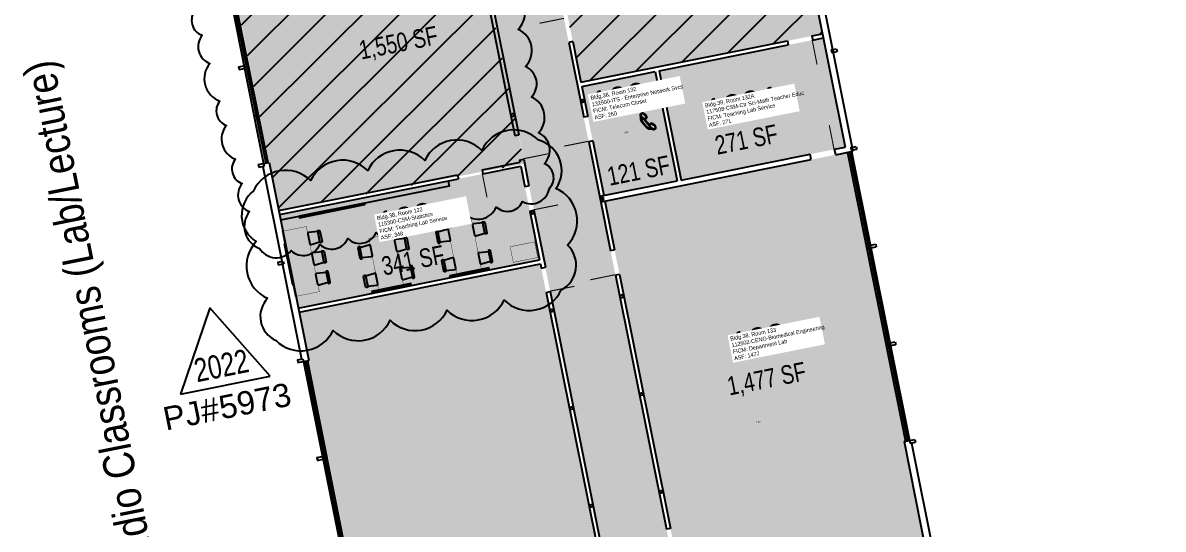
# Model space of a CAD drawing. Header units: inches. Extents: x 69207363 to 69209478, y 27675962 to 27681885.
# Drawn here: x 69207543 to 69209190, y 27679898 to 27680630 of the extents above; entities that cross this region are included whole.
import ezdxf
from ezdxf.enums import TextEntityAlignment as Align

# ---------------------------------------------------------------- set-up
doc = ezdxf.new("R2010")
doc.units = ezdxf.units.IN
doc.header["$LTSCALE"] = 100
doc.header["$MEASUREMENT"] = 0
doc.layers.get('0').update_dxf_attribs({"linetype": 'CONTINUOUS'})
for name, color, linetype in [('A-COLS', 5, 'CONTINUOUS'), ('A-DOOR', 2, 'CONTINUOUS'), ('A-Furn', 3, 'CONTINUOUS'), ('A-GLAZ', 1, 'CONTINUOUS'), ('A-IDEN-ICON', 4, 'CONTINUOUS'), ('A-IDEN-RNUM', 7, 'CONTINUOUS'), ('A-IDEN-SNUM', 4, 'CONTINUOUS'), ('A-IDEN-VNUM', 4, 'CONTINUOUS'), ('A-WALL', 5, 'CONTINUOUS'), ('AREA-TEXT', 3, 'CONTINUOUS'), ('Rooms-Capacity', 4, 'CONTINUOUS'), ('Rooms-Category-Color', 7, 'CONTINUOUS'), ('Rooms-College-Color', 7, 'CONTINUOUS'), ('Rooms-Department-Color', 7, 'CONTINUOUS'), ('Rooms-Division-Color', 7, 'CONTINUOUS'), ('Rooms-Information', 7, 'CONTINUOUS')]:
    doc.layers.add(name, color=color, linetype=linetype)
doc.layers.add('A-REV', color=1, linetype='CONTINUOUS', true_color=0xff0000)
doc.styles.add('Arial', font='arial.ttf')
doc.styles.add('CP_AREA', font='arial.ttf', dxfattribs={"height": 15})
doc.styles.add('CP_ROOMSNUMBER', font='arial.ttf', dxfattribs={"height": 1})
doc.styles.add('CP_ROOMVNUMBER', font='arial.ttf', dxfattribs={"width": 0.85, "height": 0.075})
pattern_1 = [(45, (0, 0), (-26.516504294, 26.516504294), [])]

# ---------------------------------------------------------------- blocks, each defined once
blk = doc.blocks.new('CPPHONE')
for p, q in [((0.0096, 0.0252), (-0.0196, -0.0252)), ((0.0169, 0.0279), (-0.0182, -0.0329))]:
    blk.add_line(p, q)
for points in [[(0.0364, 0.0572), (0.0417, 0.0308), (0.0382, 0.0108), (0.0082, -0.0411), (-0.0083, -0.0558), (-0.0338, -0.0645)], [(0.0334, 0.047), (0.0366, 0.0307), (0.0334, 0.0126), (0.0043, -0.0379), (-0.0109, -0.0514), (-0.0265, -0.0567)]]:
    blk.add_lwpolyline(points)
for points in [[(0.0288, 0.0786, 0.139889), (0.0216, 0.0804, 0.107118), (0.0122, 0.0781, 0.079812), (0.0039, 0.0722, 0.067459), (-0.0035, 0.0626, 0.067459), (-0.008, 0.0515, 0.079812), (-0.009, 0.0413, 0.107118), (-0.0064, 0.032, 0.139889), (-0.0012, 0.0267, 0.139889), (0.0061, 0.0248, 0.107118), (0.0155, 0.0272, 0.079812), (0.0238, 0.0331, 0.067459), (0.0312, 0.0426, 0.067459), (0.0357, 0.0538, 0.079812), (0.0367, 0.0639, 0.107118), (0.034, 0.0732, 0.139889)], [(0.0263, 0.0743, 0.139889), (0.0218, 0.0754, 0.107118), (0.0144, 0.0736, 0.079812), (0.0074, 0.0686, 0.067459), (0.0008, 0.0601, 0.067459), (-0.0032, 0.0502, 0.079812), (-0.004, 0.0417, 0.107118), (-0.0019, 0.0344, 0.139889), (0.0013, 0.031, 0.139889), (0.0059, 0.0298, 0.107118), (0.0133, 0.0317, 0.079812), (0.0203, 0.0367, 0.067459), (0.0268, 0.0451, 0.067459), (0.0309, 0.055, 0.079812), (0.0317, 0.0636, 0.107118), (0.0296, 0.0709, 0.139889)], [(-0.0262, -0.0167, 0.139889), (-0.0334, -0.0148, 0.107118), (-0.0428, -0.0172, 0.079812), (-0.0511, -0.0231, 0.067459), (-0.0585, -0.0326, 0.067459), (-0.063, -0.0438, 0.079812), (-0.064, -0.0539, 0.107118), (-0.0614, -0.0632, 0.139889), (-0.0562, -0.0686, 0.139889), (-0.0489, -0.0704, 0.107118), (-0.0395, -0.0681, 0.079812), (-0.0312, -0.0622, 0.067459), (-0.0238, -0.0526, 0.067459), (-0.0193, -0.0415, 0.079812), (-0.0183, -0.0313, 0.107118), (-0.021, -0.022, 0.139889)], [(-0.0287, -0.021, 0.139889), (-0.0332, -0.0198, 0.107118), (-0.0406, -0.0217, 0.079812), (-0.0476, -0.0267, 0.067459), (-0.0542, -0.0351, 0.067459), (-0.0582, -0.045, 0.079812), (-0.059, -0.0536, 0.107118), (-0.0569, -0.0609, 0.139889), (-0.0537, -0.0643, 0.139889), (-0.0491, -0.0654, 0.107118), (-0.0417, -0.0636, 0.079812), (-0.0347, -0.0586, 0.067459), (-0.0282, -0.0501, 0.067459), (-0.0241, -0.0402, 0.079812), (-0.0233, -0.0317, 0.107118), (-0.0254, -0.0244, 0.139889)]]:
    blk.add_lwpolyline(points, format="xyb", close=True)
blk = doc.blocks.new('ProjectRev')
at = {"transparency": 16777216}
for p, q in [((0, 0.122), (-0.1221, -0.0895)), ((0.1221, -0.0895), (0, 0.122)), ((-0.1221, -0.0895), (0.1221, -0.0895))]:
    blk.add_line(p, q, dxfattribs=at)
at = {"transparency": 16777216, "insert": (-0.1798, -0.1151), "char_height": 0.0625, "attachment_point": 1, "style": 'Arial'}
blk.add_mtext_dynamic_manual_height_columns('PJ#', width=0.24749, gutter_width=0.3125, heights=[0], dxfattribs=at)
at = {"transparency": 16777216, "style": 'Arial', "width": 0.75}
blk.add_attdef('YEAR', text='', height=0.0625, dxfattribs=at).set_placement((0, -0.0359), align=Align.MIDDLE_CENTER)
at = {"transparency": 16777216, "style": 'Arial'}
blk.add_attdef('PROJECT', text='', height=0.0625, dxfattribs=at).set_placement((-0.0276, -0.1151), align=Align.TOP_LEFT)
blk = doc.blocks.new('Chair')
at = {"layer": 'A-Furn'}
for points in [[(-9, 0), (9, 0), (9, 1.5, 0.414214), (7.5, 3), (-7.5, 3, 0.414214), (-9, 1.5)], [(-7.5, 0), (7.5, 0), (8.8, -13.4, -0.443716), (7.3, -15), (-7.3, -15, -0.443716), (-8.8, -13.4)]]:
    blk.add_lwpolyline(points, format="xyb", close=True, dxfattribs=at)

msp = doc.modelspace()

# ---------------------------------------------------------------- hatches: boundary and pattern name
at = {"layer": 'Rooms-Capacity'}
h = msp.add_hatch(dxfattribs=at)
h.set_pattern_fill('ANSI31', color=256, scale=300, style=0)
h.set_pattern_definition(pattern_1)
h.paths.add_polyline_path([(69208233.5, 27681122.3), (69208227.9, 27681150.4), (69208576.4, 27681220.2), (69208590.4, 27681150.6), (69208592.3, 27681151), (69208676.4, 27680731.3), (69208674.5, 27680731), (69208697.9, 27680614.3), (69208682.8, 27680611.3), (69208647.5, 27680604.2), (69208349.3, 27680544.4), (69208341.2, 27680584.8), (69208327, 27680655.7), (69208240.6, 27681087)])
h = msp.add_hatch(dxfattribs=at)
h.set_pattern_fill('ANSI31', color=256, scale=300, style=0)
h.set_pattern_definition(pattern_1)
h.paths.add_polyline_path([(69207912.7, 27680359), (69207786.4, 27680989.5), (69207888, 27681008.9), (69207893.9, 27680979.4), (69208141, 27681028.9), (69208267.8, 27680426.7)])
at = {"layer": 'Rooms-Category-Color', "true_color": 0xadadad}
for points in [[(69208519.3, 27679665.7), (69208360.4, 27680458.5), (69208353.3, 27680493.8), (69208335.3, 27680583.6), (69208321.1, 27680654.5), (69208234.7, 27681085.8), (69208227.6, 27681121.1), (69208183.6, 27681340.7), (69208207.1, 27681345.4), (69208203.6, 27681363.1), (69208180.1, 27681358.4), (69208153.6, 27681490.4), (69208144.1, 27681537.7), (69208137, 27681573), (69208104.9, 27681733.6), (69208093.8, 27681731.4), (69208023.7, 27681717.3), (69208009.8, 27681714.5), (69208019.6, 27681665.4), (69208026.7, 27681630.1), (69208084.8, 27681340.3), (69208091.8, 27681305), (69208113.2, 27681198.2), (69208120.3, 27681162.8), (69208132.5, 27681102.1), (69208139.6, 27681066.8), (69208207.3, 27680728.6), (69208214.4, 27680693.3), (69208240.5, 27680563.3), (69208247.5, 27680528), (69208273.8, 27680396.8), (69208379.9, 27679867.7), (69208435.6, 27679589.5), (69208442.7, 27679554.2), (69208457.1, 27679482.1), (69208464.2, 27679446.8), (69208467, 27679432.7), (69208474.1, 27679397.4), (69208500.1, 27679267.8), (69208507.1, 27679232.5), (69208514.9, 27679193.9), (69208521.9, 27679158.6), (69208528.3, 27679126.9), (69208535.4, 27679091.6), (69208547.7, 27679029.8), (69208561.8, 27678959.8), (69208622, 27678659.3), (69208314.6, 27678597.7), (69208314.9, 27678596.4), (69208327.6, 27678532.9), (69208468.2, 27678561.1), (69208503.5, 27678568.2), (69208586.6, 27678584.9), (69208621.9, 27678591.9), (69208635, 27678594.5), (69208674.9, 27678395.5), (69208678.7, 27678378.9), (69208693, 27678307.6), (69208707.3, 27678236.3), (69208714.3, 27678201), (69208719.5, 27678175.4), (69208726.5, 27678140.1), (69208757.2, 27677987.2), (69208764.3, 27677951.9), (69208788.7, 27677829.8), (69208780.9, 27677828.3), (69208768.1, 27677825.7), (69208771.5, 27677809.1), (69208792.1, 27677813.2), (69208794.9, 27677798.9), (69208802, 27677763.6), (69208832.6, 27677610.6), (69208839.7, 27677575.3), (69208873.4, 27677407.3), (69208885.7, 27677346), (69208964.2, 27677233.8), (69209042.8, 27677121.6), (69208985.8, 27677081.8), (69208956.4, 27677061.1), (69208769.2, 27676930.1), (69208739.7, 27676909.4), (69208710.9, 27676889.3), (69208681.4, 27676868.6), (69208539.5, 27676769.2), (69208510, 27676748.6), (69208471.7, 27676721.8), (69208468.2, 27676719.4), (69208442.2, 27676701.1), (69208438.8, 27676698.7), (69208290.7, 27676595), (69208261.2, 27676574.4), (69208240.3, 27676559.8), (69208210.8, 27676539.1), (69208180, 27676517.5), (69208173.4, 27676512.9), (69208150.5, 27676496.9), (69208143.9, 27676492.3), (69208061.4, 27676434.5), (69208031.9, 27676413.9), (69207997.2, 27676389.6), (69207967.7, 27676368.9), (69207952.4, 27676358.2), (69207947.9, 27676364.8), (69207929.5, 27676391), (69207924.9, 27676397.5), (69207809.6, 27676562.2), (69207699.9, 27676485.3), (69207724.5, 27676450.1), (69207731.1, 27676454.7), (69207738, 27676444.9), (69207731.4, 27676440.3), (69207835.8, 27676291.2), (69207842.3, 27676295.8), (69207844.6, 27676292.5), (69207849.2, 27676286), (69207842.7, 27676281.4), (69207856.7, 27676261.3), (69207898, 27676202.3), (69207911.5, 27676183.1), (69207918.1, 27676187.7), (69207911.5, 27676183.1), (69208048.7, 27676279.1), (69208086.8, 27676305.8), (69208122, 27676330.5), (69208150.7, 27676350.6), (69208154.4, 27676353.2), (69208180.2, 27676371.2), (69208183.9, 27676373.8), (69208218.8, 27676398.2), (69208248.3, 27676418.9), (69208311, 27676462.8), (69208340.5, 27676483.4), (69208391.8, 27676519.3), (69208421.3, 27676540), (69208452.6, 27676561.9), (69208482.1, 27676582.6), (69208517.8, 27676607.6), (69208547.3, 27676628.2), (69208720.7, 27676749.7), (69208750.2, 27676770.3), (69208776.5, 27676788.7), (69208795.5, 27676761.7), (69208801.3, 27676765.8), (69208830.8, 27676786.4), (69208834.6, 27676789.1), (69208867.6, 27676812.2), (69208853.2, 27676832.7), (69208848.6, 27676839.2), (69208900.2, 27676875.3), (69208904.8, 27676868.8), (69208914, 27676855.7), (69208938.6, 27676872.9), (69208929.4, 27676886), (69208924.8, 27676892.5), (69208942.8, 27676905.2), (69208947.4, 27676898.6), (69208961.8, 27676878.1), (69209022.4, 27676920.6), (69209008, 27676941.1), (69209003.5, 27676947.6), (69209056, 27676984.4), (69209063.4, 27676989.5), (69209085.5, 27677005), (69209092.8, 27677010.2), (69209190.2, 27677078.4), (69209175.3, 27677099.7), (69209154.6, 27677129.2), (69209121.4, 27677176.7), (69209102.7, 27677203.4), (69209082.1, 27677232.9), (69209029, 27677308.7), (69208975.9, 27677384.6), (69208960.5, 27677461), (69208922.8, 27677649.2), (69208915.7, 27677684.5), (69208885.1, 27677837.5), (69208878, 27677872.8), (69208847.4, 27678025.7), (69208840.3, 27678061), (69208809.6, 27678214), (69208802.6, 27678249.3), (69208787.7, 27678323.5), (69208772.8, 27678397.8), (69208770.7, 27678408.6), (69208730.1, 27678613.6), (69208742.2, 27678616), (69208777.5, 27678623.1), (69208846.8, 27678637.7), (69208834.8, 27678701.9), (69208827.8, 27678739.3), (69208795.9, 27678732.9), (69208803.4, 27678695.6), (69208717.1, 27678678.3), (69208679.9, 27678863.9), (69208630.5, 27679110.6), (69208623.7, 27679145.2), (69208566, 27679432.4), (69208559.3, 27679467)], [(69208350.5, 27680538.5), (69208456.4, 27680559.8), (69208488, 27680401.9), (69208382.1, 27680380.7)]]:
    msp.add_hatch(color=253, dxfattribs=at).paths.add_polyline_path(points)
at = {"layer": 'Rooms-Category-Color', "true_color": 0xe3f498}
for points in [[(69208233.5, 27681122.3), (69208227.9, 27681150.4), (69208576.4, 27681220.2), (69208590.4, 27681150.6), (69208592.3, 27681151), (69208676.4, 27680731.3), (69208674.5, 27680731), (69208697.9, 27680614.3), (69208682.8, 27680611.3), (69208647.5, 27680604.2), (69208349.3, 27680544.4), (69208341.2, 27680584.8), (69208327, 27680655.7), (69208240.6, 27681087)], [(69208462.2, 27680560.9), (69208648.7, 27680598.3), (69208684, 27680605.4), (69208699, 27680608.4), (69208730.7, 27680450.5), (69208715.6, 27680447.5), (69208680.3, 27680440.4), (69208492, 27680402.7)], [(69208717.2, 27680439.7), (69208734.2, 27680443.1), (69208817.9, 27680025.4), (69208815.9, 27680025), (69208849.3, 27679858.3), (69208500.8, 27679788.5), (69208383.7, 27680372.8), (69208681.9, 27680432.6)], [(69208267.9, 27680395.6), (69208262.5, 27680423), (69208207.6, 27680412), (69208172.3, 27680404.9), (69207913.9, 27680353.1), (69207941, 27680217.8), (69208003.2, 27680230.3), (69208038.5, 27680237.4), (69208289.6, 27680287.7), (69208275, 27680360.3)]]:
    msp.add_hatch(color=61, dxfattribs=at).paths.add_polyline_path(points)
at = {"layer": 'Rooms-Category-Color', "true_color": 0xffff64}
for points in [[(69207912.7, 27680359), (69207786.4, 27680989.5), (69207888, 27681008.9), (69207893.9, 27680979.4), (69208141, 27681028.9), (69208267.8, 27680426.7)], [(69208290.7, 27680281.8), (69207942.2, 27680212), (69208126.1, 27679294.2), (69208364.8, 27679342), (69208358.2, 27679375.4), (69208417, 27679387.2), (69208423.7, 27679353.8), (69208474.7, 27679364)]]:
    msp.add_hatch(color=51, dxfattribs=at).paths.add_polyline_path(points)
at = {"layer": 'Rooms-College-Color', "true_color": 0xadadad}
msp.add_hatch(color=253, dxfattribs=at).paths.add_polyline_path([(69208519.3, 27679665.7), (69208360.4, 27680458.5), (69208353.3, 27680493.8), (69208335.3, 27680583.6), (69208321.1, 27680654.5), (69208234.7, 27681085.8), (69208227.6, 27681121.1), (69208183.6, 27681340.7), (69208207.1, 27681345.4), (69208203.6, 27681363.1), (69208180.1, 27681358.4), (69208153.6, 27681490.4), (69208144.1, 27681537.7), (69208137, 27681573), (69208104.9, 27681733.6), (69208093.8, 27681731.4), (69208023.7, 27681717.3), (69208009.8, 27681714.5), (69208019.6, 27681665.4), (69208026.7, 27681630.1), (69208084.8, 27681340.3), (69208091.8, 27681305), (69208113.2, 27681198.2), (69208120.3, 27681162.8), (69208132.5, 27681102.1), (69208139.6, 27681066.8), (69208207.3, 27680728.6), (69208214.4, 27680693.3), (69208240.5, 27680563.3), (69208247.5, 27680528), (69208273.8, 27680396.8), (69208379.9, 27679867.7), (69208435.6, 27679589.5), (69208442.7, 27679554.2), (69208457.1, 27679482.1), (69208464.2, 27679446.8), (69208467, 27679432.7), (69208474.1, 27679397.4), (69208500.1, 27679267.8), (69208507.1, 27679232.5), (69208514.9, 27679193.9), (69208521.9, 27679158.6), (69208528.3, 27679126.9), (69208535.4, 27679091.6), (69208547.7, 27679029.8), (69208561.8, 27678959.8), (69208622, 27678659.3), (69208314.6, 27678597.7), (69208314.9, 27678596.4), (69208327.6, 27678532.9), (69208468.2, 27678561.1), (69208503.5, 27678568.2), (69208586.6, 27678584.9), (69208621.9, 27678591.9), (69208635, 27678594.5), (69208674.9, 27678395.5), (69208678.7, 27678378.9), (69208693, 27678307.6), (69208707.3, 27678236.3), (69208714.3, 27678201), (69208719.5, 27678175.4), (69208726.5, 27678140.1), (69208757.2, 27677987.2), (69208764.3, 27677951.9), (69208788.7, 27677829.8), (69208780.9, 27677828.3), (69208768.1, 27677825.7), (69208771.5, 27677809.1), (69208792.1, 27677813.2), (69208794.9, 27677798.9), (69208802, 27677763.6), (69208832.6, 27677610.6), (69208839.7, 27677575.3), (69208873.4, 27677407.3), (69208885.7, 27677346), (69208964.2, 27677233.8), (69209042.8, 27677121.6), (69208985.8, 27677081.8), (69208956.4, 27677061.1), (69208769.2, 27676930.1), (69208739.7, 27676909.4), (69208710.9, 27676889.3), (69208681.4, 27676868.6), (69208539.5, 27676769.2), (69208510, 27676748.6), (69208471.7, 27676721.8), (69208468.2, 27676719.4), (69208442.2, 27676701.1), (69208438.8, 27676698.7), (69208290.7, 27676595), (69208261.2, 27676574.4), (69208240.3, 27676559.8), (69208210.8, 27676539.1), (69208180, 27676517.5), (69208173.4, 27676512.9), (69208150.5, 27676496.9), (69208143.9, 27676492.3), (69208061.4, 27676434.5), (69208031.9, 27676413.9), (69207997.2, 27676389.6), (69207967.7, 27676368.9), (69207952.4, 27676358.2), (69207947.9, 27676364.8), (69207929.5, 27676391), (69207924.9, 27676397.5), (69207809.6, 27676562.2), (69207699.9, 27676485.3), (69207724.5, 27676450.1), (69207731.1, 27676454.7), (69207738, 27676444.9), (69207731.4, 27676440.3), (69207835.8, 27676291.2), (69207842.3, 27676295.8), (69207844.6, 27676292.5), (69207849.2, 27676286), (69207842.7, 27676281.4), (69207856.7, 27676261.3), (69207898, 27676202.3), (69207911.5, 27676183.1), (69207918.1, 27676187.7), (69207911.5, 27676183.1), (69208048.7, 27676279.1), (69208086.8, 27676305.8), (69208122, 27676330.5), (69208150.7, 27676350.6), (69208154.4, 27676353.2), (69208180.2, 27676371.2), (69208183.9, 27676373.8), (69208218.8, 27676398.2), (69208248.3, 27676418.9), (69208311, 27676462.8), (69208340.5, 27676483.4), (69208391.8, 27676519.3), (69208421.3, 27676540), (69208452.6, 27676561.9), (69208482.1, 27676582.6), (69208517.8, 27676607.6), (69208547.3, 27676628.2), (69208720.7, 27676749.7), (69208750.2, 27676770.3), (69208776.5, 27676788.7), (69208795.5, 27676761.7), (69208801.3, 27676765.8), (69208830.8, 27676786.4), (69208834.6, 27676789.1), (69208867.6, 27676812.2), (69208853.2, 27676832.7), (69208848.6, 27676839.2), (69208900.2, 27676875.3), (69208904.8, 27676868.8), (69208914, 27676855.7), (69208938.6, 27676872.9), (69208929.4, 27676886), (69208924.8, 27676892.5), (69208942.8, 27676905.2), (69208947.4, 27676898.6), (69208961.8, 27676878.1), (69209022.4, 27676920.6), (69209008, 27676941.1), (69209003.5, 27676947.6), (69209056, 27676984.4), (69209063.4, 27676989.5), (69209085.5, 27677005), (69209092.8, 27677010.2), (69209190.2, 27677078.4), (69209175.3, 27677099.7), (69209154.6, 27677129.2), (69209121.4, 27677176.7), (69209102.7, 27677203.4), (69209082.1, 27677232.9), (69209029, 27677308.7), (69208975.9, 27677384.6), (69208960.5, 27677461), (69208922.8, 27677649.2), (69208915.7, 27677684.5), (69208885.1, 27677837.5), (69208878, 27677872.8), (69208847.4, 27678025.7), (69208840.3, 27678061), (69208809.6, 27678214), (69208802.6, 27678249.3), (69208787.7, 27678323.5), (69208772.8, 27678397.8), (69208770.7, 27678408.6), (69208730.1, 27678613.6), (69208742.2, 27678616), (69208777.5, 27678623.1), (69208846.8, 27678637.7), (69208834.8, 27678701.9), (69208827.8, 27678739.3), (69208795.9, 27678732.9), (69208803.4, 27678695.6), (69208717.1, 27678678.3), (69208679.9, 27678863.9), (69208630.5, 27679110.6), (69208623.7, 27679145.2), (69208566, 27679432.4), (69208559.3, 27679467)])
at = {"layer": 'Rooms-College-Color', "true_color": 0xffe090}
for points in [[(69208233.5, 27681122.3), (69208227.9, 27681150.4), (69208576.4, 27681220.2), (69208590.4, 27681150.6), (69208592.3, 27681151), (69208676.4, 27680731.3), (69208674.5, 27680731), (69208697.9, 27680614.3), (69208682.8, 27680611.3), (69208647.5, 27680604.2), (69208349.3, 27680544.4), (69208341.2, 27680584.8), (69208327, 27680655.7), (69208240.6, 27681087)], [(69208462.2, 27680560.9), (69208648.7, 27680598.3), (69208684, 27680605.4), (69208699, 27680608.4), (69208730.7, 27680450.5), (69208715.6, 27680447.5), (69208680.3, 27680440.4), (69208492, 27680402.7)], [(69208350.5, 27680538.5), (69208456.4, 27680559.8), (69208488, 27680401.9), (69208382.1, 27680380.7)], [(69208267.9, 27680395.6), (69208262.5, 27680423), (69208207.6, 27680412), (69208172.3, 27680404.9), (69207913.9, 27680353.1), (69207941, 27680217.8), (69208003.2, 27680230.3), (69208038.5, 27680237.4), (69208289.6, 27680287.7), (69208275, 27680360.3)]]:
    msp.add_hatch(color=41, dxfattribs=at).paths.add_polyline_path(points)
at = {"layer": 'Rooms-College-Color', "true_color": 0xffff64}
for points in [[(69207912.7, 27680359), (69207786.4, 27680989.5), (69207888, 27681008.9), (69207893.9, 27680979.4), (69208141, 27681028.9), (69208267.8, 27680426.7)], [(69208290.7, 27680281.8), (69207942.2, 27680212), (69208126.1, 27679294.2), (69208364.8, 27679342), (69208358.2, 27679375.4), (69208417, 27679387.2), (69208423.7, 27679353.8), (69208474.7, 27679364)]]:
    msp.add_hatch(color=51, dxfattribs=at).paths.add_polyline_path(points)
at = {"layer": 'Rooms-College-Color', "true_color": 0x99d7b2}
msp.add_hatch(color=253, dxfattribs=at).paths.add_polyline_path([(69208717.2, 27680439.7), (69208734.2, 27680443.1), (69208817.9, 27680025.4), (69208815.9, 27680025), (69208849.3, 27679858.3), (69208500.8, 27679788.5), (69208383.7, 27680372.8), (69208681.9, 27680432.6)])
at = {"layer": 'Rooms-Department-Color', "true_color": 0xacacac}
for points in [[(69208519.3, 27679665.7), (69208360.4, 27680458.5), (69208353.3, 27680493.8), (69208335.3, 27680583.6), (69208321.1, 27680654.5), (69208234.7, 27681085.8), (69208227.6, 27681121.1), (69208183.6, 27681340.7), (69208207.1, 27681345.4), (69208203.6, 27681363.1), (69208180.1, 27681358.4), (69208153.6, 27681490.4), (69208144.1, 27681537.7), (69208137, 27681573), (69208104.9, 27681733.6), (69208093.8, 27681731.4), (69208023.7, 27681717.3), (69208009.8, 27681714.5), (69208019.6, 27681665.4), (69208026.7, 27681630.1), (69208084.8, 27681340.3), (69208091.8, 27681305), (69208113.2, 27681198.2), (69208120.3, 27681162.8), (69208132.5, 27681102.1), (69208139.6, 27681066.8), (69208207.3, 27680728.6), (69208214.4, 27680693.3), (69208240.5, 27680563.3), (69208247.5, 27680528), (69208273.8, 27680396.8), (69208379.9, 27679867.7), (69208435.6, 27679589.5), (69208442.7, 27679554.2), (69208457.1, 27679482.1), (69208464.2, 27679446.8), (69208467, 27679432.7), (69208474.1, 27679397.4), (69208500.1, 27679267.8), (69208507.1, 27679232.5), (69208514.9, 27679193.9), (69208521.9, 27679158.6), (69208528.3, 27679126.9), (69208535.4, 27679091.6), (69208547.7, 27679029.8), (69208561.8, 27678959.8), (69208622, 27678659.3), (69208314.6, 27678597.7), (69208314.9, 27678596.4), (69208327.6, 27678532.9), (69208468.2, 27678561.1), (69208503.5, 27678568.2), (69208586.6, 27678584.9), (69208621.9, 27678591.9), (69208635, 27678594.5), (69208674.9, 27678395.5), (69208678.7, 27678378.9), (69208693, 27678307.6), (69208707.3, 27678236.3), (69208714.3, 27678201), (69208719.5, 27678175.4), (69208726.5, 27678140.1), (69208757.2, 27677987.2), (69208764.3, 27677951.9), (69208788.7, 27677829.8), (69208780.9, 27677828.3), (69208768.1, 27677825.7), (69208771.5, 27677809.1), (69208792.1, 27677813.2), (69208794.9, 27677798.9), (69208802, 27677763.6), (69208832.6, 27677610.6), (69208839.7, 27677575.3), (69208873.4, 27677407.3), (69208885.7, 27677346), (69208964.2, 27677233.8), (69209042.8, 27677121.6), (69208985.8, 27677081.8), (69208956.4, 27677061.1), (69208769.2, 27676930.1), (69208739.7, 27676909.4), (69208710.9, 27676889.3), (69208681.4, 27676868.6), (69208539.5, 27676769.2), (69208510, 27676748.6), (69208471.7, 27676721.8), (69208468.2, 27676719.4), (69208442.2, 27676701.1), (69208438.8, 27676698.7), (69208290.7, 27676595), (69208261.2, 27676574.4), (69208240.3, 27676559.8), (69208210.8, 27676539.1), (69208180, 27676517.5), (69208173.4, 27676512.9), (69208150.5, 27676496.9), (69208143.9, 27676492.3), (69208061.4, 27676434.5), (69208031.9, 27676413.9), (69207997.2, 27676389.6), (69207967.7, 27676368.9), (69207952.4, 27676358.2), (69207947.9, 27676364.8), (69207929.5, 27676391), (69207924.9, 27676397.5), (69207809.6, 27676562.2), (69207699.9, 27676485.3), (69207724.5, 27676450.1), (69207731.1, 27676454.7), (69207738, 27676444.9), (69207731.4, 27676440.3), (69207835.8, 27676291.2), (69207842.3, 27676295.8), (69207844.6, 27676292.5), (69207849.2, 27676286), (69207842.7, 27676281.4), (69207856.7, 27676261.3), (69207898, 27676202.3), (69207911.5, 27676183.1), (69207918.1, 27676187.7), (69207911.5, 27676183.1), (69208048.7, 27676279.1), (69208086.8, 27676305.8), (69208122, 27676330.5), (69208150.7, 27676350.6), (69208154.4, 27676353.2), (69208180.2, 27676371.2), (69208183.9, 27676373.8), (69208218.8, 27676398.2), (69208248.3, 27676418.9), (69208311, 27676462.8), (69208340.5, 27676483.4), (69208391.8, 27676519.3), (69208421.3, 27676540), (69208452.6, 27676561.9), (69208482.1, 27676582.6), (69208517.8, 27676607.6), (69208547.3, 27676628.2), (69208720.7, 27676749.7), (69208750.2, 27676770.3), (69208776.5, 27676788.7), (69208795.5, 27676761.7), (69208801.3, 27676765.8), (69208830.8, 27676786.4), (69208834.6, 27676789.1), (69208867.6, 27676812.2), (69208853.2, 27676832.7), (69208848.6, 27676839.2), (69208900.2, 27676875.3), (69208904.8, 27676868.8), (69208914, 27676855.7), (69208938.6, 27676872.9), (69208929.4, 27676886), (69208924.8, 27676892.5), (69208942.8, 27676905.2), (69208947.4, 27676898.6), (69208961.8, 27676878.1), (69209022.4, 27676920.6), (69209008, 27676941.1), (69209003.5, 27676947.6), (69209056, 27676984.4), (69209063.4, 27676989.5), (69209085.5, 27677005), (69209092.8, 27677010.2), (69209190.2, 27677078.4), (69209175.3, 27677099.7), (69209154.6, 27677129.2), (69209121.4, 27677176.7), (69209102.7, 27677203.4), (69209082.1, 27677232.9), (69209029, 27677308.7), (69208975.9, 27677384.6), (69208960.5, 27677461), (69208922.8, 27677649.2), (69208915.7, 27677684.5), (69208885.1, 27677837.5), (69208878, 27677872.8), (69208847.4, 27678025.7), (69208840.3, 27678061), (69208809.6, 27678214), (69208802.6, 27678249.3), (69208787.7, 27678323.5), (69208772.8, 27678397.8), (69208770.7, 27678408.6), (69208730.1, 27678613.6), (69208742.2, 27678616), (69208777.5, 27678623.1), (69208846.8, 27678637.7), (69208834.8, 27678701.9), (69208827.8, 27678739.3), (69208795.9, 27678732.9), (69208803.4, 27678695.6), (69208717.1, 27678678.3), (69208679.9, 27678863.9), (69208630.5, 27679110.6), (69208623.7, 27679145.2), (69208566, 27679432.4), (69208559.3, 27679467)], [(69208350.5, 27680538.5), (69208456.4, 27680559.8), (69208488, 27680401.9), (69208382.1, 27680380.7)]]:
    msp.add_hatch(color=253, dxfattribs=at).paths.add_polyline_path(points)
at = {"layer": 'Rooms-Department-Color', "true_color": 0xffe090}
for points in [[(69208233.5, 27681122.3), (69208227.9, 27681150.4), (69208576.4, 27681220.2), (69208590.4, 27681150.6), (69208592.3, 27681151), (69208676.4, 27680731.3), (69208674.5, 27680731), (69208697.9, 27680614.3), (69208682.8, 27680611.3), (69208647.5, 27680604.2), (69208349.3, 27680544.4), (69208341.2, 27680584.8), (69208327, 27680655.7), (69208240.6, 27681087)], [(69207912.7, 27680359), (69207786.4, 27680989.5), (69207888, 27681008.9), (69207893.9, 27680979.4), (69208141, 27681028.9), (69208267.8, 27680426.7)], [(69208462.2, 27680560.9), (69208648.7, 27680598.3), (69208684, 27680605.4), (69208699, 27680608.4), (69208730.7, 27680450.5), (69208715.6, 27680447.5), (69208680.3, 27680440.4), (69208492, 27680402.7)], [(69208267.9, 27680395.6), (69208262.5, 27680423), (69208207.6, 27680412), (69208172.3, 27680404.9), (69207913.9, 27680353.1), (69207941, 27680217.8), (69208003.2, 27680230.3), (69208038.5, 27680237.4), (69208289.6, 27680287.7), (69208275, 27680360.3)]]:
    msp.add_hatch(color=41, dxfattribs=at).paths.add_polyline_path(points)
at = {"layer": 'Rooms-Department-Color', "true_color": 0x99d7b2}
msp.add_hatch(color=253, dxfattribs=at).paths.add_polyline_path([(69208717.2, 27680439.7), (69208734.2, 27680443.1), (69208817.9, 27680025.4), (69208815.9, 27680025), (69208849.3, 27679858.3), (69208500.8, 27679788.5), (69208383.7, 27680372.8), (69208681.9, 27680432.6)])
at = {"layer": 'Rooms-Department-Color', "true_color": 0x003fff}
msp.add_hatch(color=160, dxfattribs=at).paths.add_polyline_path([(69208290.7, 27680281.8), (69207942.2, 27680212), (69208126.1, 27679294.2), (69208364.8, 27679342), (69208358.2, 27679375.4), (69208417, 27679387.2), (69208423.7, 27679353.8), (69208474.7, 27679364)])
at = {"layer": 'Rooms-Division-Color', "true_color": 0xadadad}
for points in [[(69208519.3, 27679665.7), (69208360.4, 27680458.5), (69208353.3, 27680493.8), (69208335.3, 27680583.6), (69208321.1, 27680654.5), (69208234.7, 27681085.8), (69208227.6, 27681121.1), (69208183.6, 27681340.7), (69208207.1, 27681345.4), (69208203.6, 27681363.1), (69208180.1, 27681358.4), (69208153.6, 27681490.4), (69208144.1, 27681537.7), (69208137, 27681573), (69208104.9, 27681733.6), (69208093.8, 27681731.4), (69208023.7, 27681717.3), (69208009.8, 27681714.5), (69208019.6, 27681665.4), (69208026.7, 27681630.1), (69208084.8, 27681340.3), (69208091.8, 27681305), (69208113.2, 27681198.2), (69208120.3, 27681162.8), (69208132.5, 27681102.1), (69208139.6, 27681066.8), (69208207.3, 27680728.6), (69208214.4, 27680693.3), (69208240.5, 27680563.3), (69208247.5, 27680528), (69208273.8, 27680396.8), (69208379.9, 27679867.7), (69208435.6, 27679589.5), (69208442.7, 27679554.2), (69208457.1, 27679482.1), (69208464.2, 27679446.8), (69208467, 27679432.7), (69208474.1, 27679397.4), (69208500.1, 27679267.8), (69208507.1, 27679232.5), (69208514.9, 27679193.9), (69208521.9, 27679158.6), (69208528.3, 27679126.9), (69208535.4, 27679091.6), (69208547.7, 27679029.8), (69208561.8, 27678959.8), (69208622, 27678659.3), (69208314.6, 27678597.7), (69208314.9, 27678596.4), (69208327.6, 27678532.9), (69208468.2, 27678561.1), (69208503.5, 27678568.2), (69208586.6, 27678584.9), (69208621.9, 27678591.9), (69208635, 27678594.5), (69208674.9, 27678395.5), (69208678.7, 27678378.9), (69208693, 27678307.6), (69208707.3, 27678236.3), (69208714.3, 27678201), (69208719.5, 27678175.4), (69208726.5, 27678140.1), (69208757.2, 27677987.2), (69208764.3, 27677951.9), (69208788.7, 27677829.8), (69208780.9, 27677828.3), (69208768.1, 27677825.7), (69208771.5, 27677809.1), (69208792.1, 27677813.2), (69208794.9, 27677798.9), (69208802, 27677763.6), (69208832.6, 27677610.6), (69208839.7, 27677575.3), (69208873.4, 27677407.3), (69208885.7, 27677346), (69208964.2, 27677233.8), (69209042.8, 27677121.6), (69208985.8, 27677081.8), (69208956.4, 27677061.1), (69208769.2, 27676930.1), (69208739.7, 27676909.4), (69208710.9, 27676889.3), (69208681.4, 27676868.6), (69208539.5, 27676769.2), (69208510, 27676748.6), (69208471.7, 27676721.8), (69208468.2, 27676719.4), (69208442.2, 27676701.1), (69208438.8, 27676698.7), (69208290.7, 27676595), (69208261.2, 27676574.4), (69208240.3, 27676559.8), (69208210.8, 27676539.1), (69208180, 27676517.5), (69208173.4, 27676512.9), (69208150.5, 27676496.9), (69208143.9, 27676492.3), (69208061.4, 27676434.5), (69208031.9, 27676413.9), (69207997.2, 27676389.6), (69207967.7, 27676368.9), (69207952.4, 27676358.2), (69207947.9, 27676364.8), (69207929.5, 27676391), (69207924.9, 27676397.5), (69207809.6, 27676562.2), (69207699.9, 27676485.3), (69207724.5, 27676450.1), (69207731.1, 27676454.7), (69207738, 27676444.9), (69207731.4, 27676440.3), (69207835.8, 27676291.2), (69207842.3, 27676295.8), (69207844.6, 27676292.5), (69207849.2, 27676286), (69207842.7, 27676281.4), (69207856.7, 27676261.3), (69207898, 27676202.3), (69207911.5, 27676183.1), (69207918.1, 27676187.7), (69207911.5, 27676183.1), (69208048.7, 27676279.1), (69208086.8, 27676305.8), (69208122, 27676330.5), (69208150.7, 27676350.6), (69208154.4, 27676353.2), (69208180.2, 27676371.2), (69208183.9, 27676373.8), (69208218.8, 27676398.2), (69208248.3, 27676418.9), (69208311, 27676462.8), (69208340.5, 27676483.4), (69208391.8, 27676519.3), (69208421.3, 27676540), (69208452.6, 27676561.9), (69208482.1, 27676582.6), (69208517.8, 27676607.6), (69208547.3, 27676628.2), (69208720.7, 27676749.7), (69208750.2, 27676770.3), (69208776.5, 27676788.7), (69208795.5, 27676761.7), (69208801.3, 27676765.8), (69208830.8, 27676786.4), (69208834.6, 27676789.1), (69208867.6, 27676812.2), (69208853.2, 27676832.7), (69208848.6, 27676839.2), (69208900.2, 27676875.3), (69208904.8, 27676868.8), (69208914, 27676855.7), (69208938.6, 27676872.9), (69208929.4, 27676886), (69208924.8, 27676892.5), (69208942.8, 27676905.2), (69208947.4, 27676898.6), (69208961.8, 27676878.1), (69209022.4, 27676920.6), (69209008, 27676941.1), (69209003.5, 27676947.6), (69209056, 27676984.4), (69209063.4, 27676989.5), (69209085.5, 27677005), (69209092.8, 27677010.2), (69209190.2, 27677078.4), (69209175.3, 27677099.7), (69209154.6, 27677129.2), (69209121.4, 27677176.7), (69209102.7, 27677203.4), (69209082.1, 27677232.9), (69209029, 27677308.7), (69208975.9, 27677384.6), (69208960.5, 27677461), (69208922.8, 27677649.2), (69208915.7, 27677684.5), (69208885.1, 27677837.5), (69208878, 27677872.8), (69208847.4, 27678025.7), (69208840.3, 27678061), (69208809.6, 27678214), (69208802.6, 27678249.3), (69208787.7, 27678323.5), (69208772.8, 27678397.8), (69208770.7, 27678408.6), (69208730.1, 27678613.6), (69208742.2, 27678616), (69208777.5, 27678623.1), (69208846.8, 27678637.7), (69208834.8, 27678701.9), (69208827.8, 27678739.3), (69208795.9, 27678732.9), (69208803.4, 27678695.6), (69208717.1, 27678678.3), (69208679.9, 27678863.9), (69208630.5, 27679110.6), (69208623.7, 27679145.2), (69208566, 27679432.4), (69208559.3, 27679467)], [(69208350.5, 27680538.5), (69208456.4, 27680559.8), (69208488, 27680401.9), (69208382.1, 27680380.7)]]:
    msp.add_hatch(color=253, dxfattribs=at).paths.add_polyline_path(points)
at = {"layer": 'Rooms-Division-Color', "true_color": 0xffe090}
for points in [[(69208233.5, 27681122.3), (69208227.9, 27681150.4), (69208576.4, 27681220.2), (69208590.4, 27681150.6), (69208592.3, 27681151), (69208676.4, 27680731.3), (69208674.5, 27680731), (69208697.9, 27680614.3), (69208682.8, 27680611.3), (69208647.5, 27680604.2), (69208349.3, 27680544.4), (69208341.2, 27680584.8), (69208327, 27680655.7), (69208240.6, 27681087)], [(69207912.7, 27680359), (69207786.4, 27680989.5), (69207888, 27681008.9), (69207893.9, 27680979.4), (69208141, 27681028.9), (69208267.8, 27680426.7)], [(69208462.2, 27680560.9), (69208648.7, 27680598.3), (69208684, 27680605.4), (69208699, 27680608.4), (69208730.7, 27680450.5), (69208715.6, 27680447.5), (69208680.3, 27680440.4), (69208492, 27680402.7)], [(69208267.9, 27680395.6), (69208262.5, 27680423), (69208207.6, 27680412), (69208172.3, 27680404.9), (69207913.9, 27680353.1), (69207941, 27680217.8), (69208003.2, 27680230.3), (69208038.5, 27680237.4), (69208289.6, 27680287.7), (69208275, 27680360.3)]]:
    msp.add_hatch(color=41, dxfattribs=at).paths.add_polyline_path(points)
at = {"layer": 'Rooms-Division-Color', "true_color": 0x99d7b2}
msp.add_hatch(color=253, dxfattribs=at).paths.add_polyline_path([(69208717.2, 27680439.7), (69208734.2, 27680443.1), (69208817.9, 27680025.4), (69208815.9, 27680025), (69208849.3, 27679858.3), (69208500.8, 27679788.5), (69208383.7, 27680372.8), (69208681.9, 27680432.6)])
at = {"layer": 'Rooms-Division-Color', "true_color": 0x003fff}
msp.add_hatch(color=160, dxfattribs=at).paths.add_polyline_path([(69208290.7, 27680281.8), (69207942.2, 27680212), (69208126.1, 27679294.2), (69208364.8, 27679342), (69208358.2, 27679375.4), (69208417, 27679387.2), (69208423.7, 27679353.8), (69208474.7, 27679364)])

# ---------------------------------------------------------------- linework, layer by layer
at = {"layer": 'A-COLS'}
for centre in [(69208351.7, 27680517.4), (69208250.7, 27680497.1), (69208379.9, 27680376.2), (69208279, 27680355.9), (69208408.2, 27680235), (69208307.2, 27680214.7), (69208436.5, 27680093.8), (69208335.5, 27680073.5), (69208464.8, 27679952.6), (69208363.8, 27679932.3)]:
    msp.add_circle(centre, 2, dxfattribs=at)
at = {"layer": 'A-DOOR'}
for points in [[(69208324.7, 27680636.8, 1.5, 1.5, 0), (69208289.4, 27680629.7, 0, 0, 0), (69208289.5, 27680629, 0, 0, 0.414214), (69208333.1, 27680602.5, 0, 0, 0.414214)], [(69208683.2, 27680605.4, 1.5, 1.5, 0), (69208690.3, 27680570.1, 0, 0, 0), (69208689.5, 27680570, 0, 0, -0.414214), (69208648.4, 27680600, 0, 0, -0.414214)], [(69208360.3, 27680459.2, 1.5, 1.5, 0), (69208325, 27680452.1, 0, 0, 0), (69208324.8, 27680452.9, 0, 0, -0.414214), (69208354.8, 27680494.1, 0, 0, -0.414214)], [(69208714.9, 27680447.1, 1.5, 1.5, 0), (69208707.9, 27680482.4, 0, 0, 0), (69208707.1, 27680482.3, 0, 0, 0.414214), (69208680.7, 27680438.7, 0, 0, 0.414214)], [(69208266.2, 27680433.9, 1.5, 1.5, 0), (69208301.5, 27680441, 0, 0, 0), (69208301.4, 27680441.7, 0, 0, 0.401261), (69208259.5, 27680468.5, 0, 0, 0.390025)], [(69208206.5, 27680413.3, 1.5, 1.5, 0), (69208213.6, 27680378, 0, 0, 0), (69208212.9, 27680377.9, 0, 0, -0.414214), (69208171.7, 27680407.9, 0, 0, -0.414214)], [(69208281, 27680360.1, 1.5, 1.5, 0), (69208316.3, 27680367.2, 0, 0, 0), (69208316.1, 27680368, 0, 0, 0.401261), (69208274.2, 27680394.7, 0, 0, 0.390025)], [(69208398.1, 27680266.1, 1.5, 1.5, 0), (69208362.8, 27680259, 0, 0, 0), (69208362.7, 27680259.8, 0, 0, -0.414214), (69208392.7, 27680301, 0, 0, -0.414214)], [(69208304.6, 27680242.5, 1.5, 1.5, 0), (69208339.9, 27680249.6, 0, 0, 0), (69208339.7, 27680250.3, 0, 0, 0.401261), (69208297.8, 27680277.1, 0, 0, 0.390025)]]:
    msp.add_lwpolyline(points, format="xyseb", dxfattribs=at)
at = {"layer": 'A-Furn'}
for points in [[(69207942.4, 27680350.7), (69207942.8, 27680348.7), (69208036.9, 27680367.6), (69208036.5, 27680369.6)], [(69207920.8, 27680311.2), (69207932.6, 27680252.3), (69207934.5, 27680252.7), (69207922.7, 27680311.6)], [(69208159.5, 27680264.7), (69208159.9, 27680262.7), (69208216.8, 27680274.1), (69208216.4, 27680276.1)], [(69208046.8, 27680242.1), (69208047.2, 27680240.1), (69208104.1, 27680251.5), (69208103.7, 27680253.5)]]:
    msp.add_lwpolyline(points, close=True, dxfattribs=at)
at = {"layer": 'A-Furn', "const_width": 0.5}
for points in [[(69208155.4, 27680341.4), (69208190.7, 27680348.4), (69208206, 27680272), (69208170.7, 27680264.9)], [(69207936.1, 27680234.7), (69207971.4, 27680241.8), (69207952.5, 27680335.9), (69207917.2, 27680328.8)], [(69208042.6, 27680318.8), (69208077.9, 27680325.8), (69208093.3, 27680249.4), (69208058, 27680242.3)], [(69208247, 27680306.7), (69208251.5, 27680284.1), (69208286.8, 27680291.2), (69208282.3, 27680313.8)]]:
    msp.add_lwpolyline(points, close=True, dxfattribs=at)
at = {"layer": 'A-GLAZ'}
for p, q in [((69207778.5, 27680987.9), (69207890.9, 27680427.1)), ((69207781.5, 27680988.5), (69207893.9, 27680427.7)), ((69207784.4, 27680989.1), (69207896.8, 27680428.3)), ((69207863, 27680566.3), (69207868.9, 27680567.5)), ((69207877.2, 27680495.7), (69207883, 27680496.9)), ((69208734.2, 27680443.1), (69208817.9, 27680025.4)), ((69208737.1, 27680443.7), (69208820.8, 27680026)), ((69208740.1, 27680444.3), (69208823.8, 27680026.6)), ((69208747.6, 27680376.4), (69208753.4, 27680377.6)), ((69208761.7, 27680305.8), (69208767.6, 27680307)), ((69208775.9, 27680235.2), (69208781.7, 27680236.4)), ((69208790, 27680164.6), (69208795.9, 27680165.8)), ((69207948.3, 27680140.8), (69208060.5, 27679580.9)), ((69207951.2, 27680141.4), (69208063.4, 27679581.5)), ((69207954.2, 27680141.9), (69208066.4, 27679582.1)), ((69208804.2, 27680094), (69208810, 27680095.2)), ((69207962, 27680072.1), (69207967.9, 27680073.3)), ((69207976.2, 27680001.5), (69207982.1, 27680002.7)), ((69207990.3, 27679930.9), (69207996.2, 27679932.1))]:
    msp.add_line(p, q, dxfattribs=at)
at = {"layer": 'A-REV'}
msp.add_lwpolyline([(69207792.3, 27680649, 0.520567), (69207802.2, 27680612.1, 0.520567), (69207813.2, 27680571.6, 0.520567), (69207827.7, 27680517.3, 0.520567), (69207837.2, 27680482, 0.520567), (69207850.3, 27680433.3, 0.520567), (69207859.8, 27680398, 0.520567), (69207870.7, 27680357.4, 0.520567), (69207885, 27680304.4, 0.520567), (69207930.5, 27680301.1, 0.520567), (69207972, 27680309.9, 0.520567), (69208012.3, 27680318.5, 0.520567), (69208053.4, 27680327.2, 0.520567), (69208088.8, 27680334.7, 0.520567), (69208125.1, 27680342.4, 0.520567), (69208181, 27680354.3, 0.520567), (69208227, 27680364.1, 0.520567), (69208264.6, 27680372.1, 0.520567), (69208303.6, 27680391, 0.520567), (69208296.6, 27680427, 0.520567), (69208287.9, 27680471.4, 0.520567), (69208277.7, 27680523.1, 0.520567), (69208269.1, 27680567.1, 0.520567), (69208258.5, 27680620.9, 0.520567), (69208247.2, 27680678.7, 0.520567)], format="xyb", dxfattribs=at)
msp.add_lwpolyline([(69207908.8, 27680171.2, 0.520567), (69207991.2, 27680185.8, 0.520567), (69208073.6, 27680200.4, 0.520567), (69208155.9, 27680215, 0.520567), (69208238.3, 27680229.6, 0.520567), (69208320.7, 27680244.2, 0.520567), (69208329.7, 27680308.9, 0.520567), (69208313.2, 27680391, 0.520567), (69208288.3, 27680460.6, 0.520567), (69208206, 27680446, 0.520567), (69208123.6, 27680431.4, 0.520567), (69208041.2, 27680416.8, 0.520567), (69207958.8, 27680402.2, 0.520567), (69207876.4, 27680387.6, 0.520567), (69207880.1, 27680314.2, 0.520567), (69207896.6, 27680232.2, 0.520567)], format="xyb", close=True, dxfattribs=at)
at = {"layer": 'A-WALL'}
for p, q in [((69208149.4, 27680987.2), (69208241.7, 27680526.8)), ((69208155.3, 27680988.4), (69208259.5, 27680468.5)), ((69208674.5, 27680731), (69208730.7, 27680450.5)), ((69208685.1, 27680729), (69208742, 27680444.6)), ((69208349.3, 27680544.4), (69208647.5, 27680604.2)), ((69208647.5, 27680604.2), (69208648.7, 27680598.3)), ((69208682.8, 27680611.3), (69208697.9, 27680614.3)), ((69208682.8, 27680611.3), (69208684, 27680605.4)), ((69208684, 27680605.4), (69208699, 27680608.4)), ((69208337.5, 27680603.3), (69208331.6, 27680602.1)), ((69208331.6, 27680602.1), (69208353.3, 27680493.8)), ((69208337.5, 27680603.3), (69208349.3, 27680544.4)), ((69208462.2, 27680560.9), (69208648.7, 27680598.3)), ((69208710.6, 27680591.3), (69208718.5, 27680592.9)), ((69208710.6, 27680591.3), (69208711.4, 27680587.4)), ((69208711.4, 27680587.4), (69208719.2, 27680589)), ((69208718.5, 27680592.9), (69208719.2, 27680589)), ((69207854.8, 27680566.7), (69207862.6, 27680568.3)), ((69207854.8, 27680566.7), (69207855.6, 27680562.8)), ((69207855.6, 27680562.8), (69207863.4, 27680564.3)), ((69207862.6, 27680568.3), (69207863.4, 27680564.3)), ((69208350.5, 27680538.5), (69208456.4, 27680559.8)), ((69208456.4, 27680559.8), (69208488, 27680401.9)), ((69208462.2, 27680560.9), (69208493.9, 27680403.1)), ((69208350.5, 27680538.5), (69208359.2, 27680494.9)), ((69208241.7, 27680526.8), (69208253.6, 27680467.3)), ((69208359.2, 27680494.9), (69208353.3, 27680493.8)), ((69208253.6, 27680467.3), (69208259.5, 27680468.5)), ((69208366.3, 27680459.6), (69208360.4, 27680458.5)), ((69208360.4, 27680458.5), (69208392, 27680300.8)), ((69208366.3, 27680459.6), (69208382.1, 27680380.7)), ((69208493.9, 27680403.1), (69208680.3, 27680440.4)), ((69208681.9, 27680432.6), (69208680.3, 27680440.4)), ((69208715.6, 27680447.5), (69208730.7, 27680450.5)), ((69208717.2, 27680439.7), (69208715.6, 27680447.5)), ((69208717.2, 27680439.7), (69208742, 27680444.6)), ((69208738.9, 27680450.1), (69208746.8, 27680451.7)), ((69208738.9, 27680450.1), (69208739.7, 27680446.2)), ((69208739.7, 27680446.2), (69208747.5, 27680447.8)), ((69208746.8, 27680451.7), (69208747.5, 27680447.8)), ((69207883.1, 27680425.5), (69207898.8, 27680428.6)), ((69207883.1, 27680425.5), (69207883.9, 27680421.6)), ((69207883.9, 27680421.6), (69207891.7, 27680423.2)), ((69207889.7, 27680422.8), (69207945.5, 27680144.3)), ((69207890.9, 27680427.1), (69207891.7, 27680423.2)), ((69207898.8, 27680428.6), (69207956.1, 27680142.3)), ((69208206.4, 27680417.9), (69208261.3, 27680428.9)), ((69208207.6, 27680412), (69208262.5, 27680423)), ((69208260.6, 27680432), (69208266.5, 27680433.2)), ((69208260.6, 27680432), (69208261.3, 27680428.9)), ((69208262.5, 27680423), (69208268.4, 27680393.6)), ((69208266.5, 27680433.2), (69208274.2, 27680394.7)), ((69208380.7, 27680372.2), (69208681.9, 27680432.6)), ((69207912.7, 27680359), (69208171.1, 27680410.8)), ((69208171.1, 27680410.8), (69208172.3, 27680404.9)), ((69208206.4, 27680417.9), (69208207.6, 27680412)), ((69207913.9, 27680353.1), (69208172.3, 27680404.9)), ((69208268.4, 27680393.6), (69208274.2, 27680394.7)), ((69208379.2, 27680380.1), (69208488, 27680401.9)), ((69208376.2, 27680379.5), (69208379.2, 27680380.1)), ((69208379.2, 27680380.1), (69208380.7, 27680372.2)), ((69208275.4, 27680358.3), (69208281.3, 27680359.4)), ((69208275.4, 27680358.3), (69208289.6, 27680287.7)), ((69208281.3, 27680359.4), (69208297.8, 27680277.1)), ((69208377.8, 27680371.7), (69208380.7, 27680372.2)), ((69208383.7, 27680372.8), (69208397.9, 27680302)), ((69208767.2, 27680308.9), (69208775, 27680310.5)), ((69208767.2, 27680308.9), (69208768, 27680305)), ((69208767.2, 27680308.9), (69208768, 27680305)), ((69208775, 27680310.5), (69208775.8, 27680306.6)), ((69208397.9, 27680302), (69208392, 27680300.8)), ((69208768, 27680305), (69208775.8, 27680306.6)), ((69207911.4, 27680284.3), (69207919.2, 27680285.9)), ((69207911.4, 27680284.3), (69207912.1, 27680280.4)), ((69207912.1, 27680280.4), (69207920, 27680282)), ((69207919.2, 27680285.9), (69207920, 27680282)), ((69207941, 27680217.8), (69208289.6, 27680287.7)), ((69207942.2, 27680212), (69208290.7, 27680281.8)), ((69208290.7, 27680281.8), (69208291.9, 27680275.9)), ((69208291.9, 27680275.9), (69208297.8, 27680277.1)), ((69208404.9, 27680266.7), (69208399.1, 27680265.5)), ((69208399.1, 27680265.5), (69208472.6, 27679898.5)), ((69208404.9, 27680266.7), (69208478.5, 27679899.7)), ((69208299, 27680240.6), (69208304.9, 27680241.8)), ((69208304.9, 27680241.8), (69208467, 27679432.7)), ((69208299, 27680240.6), (69208461.1, 27679431.6)), ((69208795.5, 27680167.8), (69208803.3, 27680169.3)), ((69208795.5, 27680167.8), (69208796.3, 27680163.8)), ((69208795.5, 27680167.8), (69208796.3, 27680163.8)), ((69208796.3, 27680163.8), (69208804.1, 27680165.4)), ((69208803.3, 27680169.3), (69208804.1, 27680165.4)), ((69207939.7, 27680143.1), (69207947.5, 27680144.7)), ((69207939.7, 27680143.1), (69207940.4, 27680139.2)), ((69207947.5, 27680144.7), (69207948.3, 27680140.8)), ((69207940.4, 27680139.2), (69207956.1, 27680142.3)), ((69208815.9, 27680025), (69208831.6, 27680028.1)), ((69208831.6, 27680028.1), (69208832.4, 27680024.2)), ((69208815.9, 27680025), (69208872.1, 27679744.6)), ((69208823.8, 27680026.6), (69208824.6, 27680022.6)), ((69208824.6, 27680022.6), (69208832.4, 27680024.2)), ((69208826.5, 27680023), (69208883.5, 27679738.7)), ((69207967.9, 27680001.9), (69207975.8, 27680003.5)), ((69207967.9, 27680001.9), (69207968.7, 27679998)), ((69207968.7, 27679998), (69207976.6, 27679999.6)), ((69207975.8, 27680003.5), (69207976.6, 27679999.6)), ((69208478.5, 27679899.7), (69208472.6, 27679898.5))]:
    msp.add_line(p, q, dxfattribs=at)
msp.add_lwpolyline([(69208157.5, 27680402), (69208159.1, 27680394.1), (69207915.5, 27680345.3)], dxfattribs=at)

# ---------------------------------------------------------------- block references
at = {"layer": 'A-Furn', "xscale": -1}
for p, rotation in [((69208208.9, 27680333.7), 281.3312162105522), ((69207970.8, 27680321.2), 281.3312162105522), ((69208096.2, 27680311.1), 281.3312162105522), ((69207976.7, 27680291.8), 281.3312162105522), ((69208152.5, 27680279.6), 101.3312162105521), ((69208039.7, 27680257), 101.3312162105521)]:
    msp.add_blockref('Chair', p, dxfattribs=dict(at, rotation=rotation))
at = {"layer": 'A-Furn'}
for p, rotation in [((69208144.2, 27680320.8), 101.3312162105522), ((69208031.5, 27680298.2), 101.3312162105521), ((69208217.2, 27680292.6), 281.3312162105522), ((69208104.4, 27680270), 281.3312162105522), ((69207982.6, 27680262.4), 281.3312162105522)]:
    msp.add_blockref('Chair', p, dxfattribs=dict(at, rotation=rotation))
at = {"layer": 'A-IDEN-ICON', "xscale": -179.9999999999999, "yscale": 180, "zscale": 180, "rotation": 11.33}
msp.add_blockref('CPPHONE', (69208443.9, 27680486.6), dxfattribs=at)
at = {"layer": 'A-REV', "xscale": 540, "yscale": 540, "zscale": 540, "rotation": 11.33}
msp.add_blockref('ProjectRev', (69207826, 27680154), dxfattribs=at).add_auto_attribs({'YEAR': '2022', 'PROJECT': '5973'})

# ---------------------------------------------------------------- texts
at = {"layer": 'A-IDEN-RNUM', "style": 'CP_ROOMSNUMBER'}
for s, p in [('0132-A0', (69208585.8, 27680510)), ('0132-00', (69208415.9, 27680471.6)), ('0122-00', (69208096.5, 27680323.2)), ('0133-00', (69208607.5, 27680053.4))]:
    msp.add_text(s, height=1, rotation=11.3312, dxfattribs=at).set_placement(p, align=Align.MIDDLE)
at = {"layer": 'A-IDEN-SNUM', "style": 'CP_ROOMSNUMBER'}
for s, p in [('03800132A0', (69208583.7, 27680510.7)), ('0380013200', (69208413.7, 27680472.3)), ('0380012200', (69208094.4, 27680324)), ('0380013300', (69208605.3, 27680054.1))]:
    msp.add_text(s, height=1, rotation=11.3312, dxfattribs=at).set_placement(p, align=Align.MIDDLE)
at = {"layer": 'A-IDEN-VNUM', "style": 'CP_ROOMVNUMBER', "width": 0.85}
for s, height, rotation, p in [('Studio Classrooms (Lab/Lecture)', 45, 101.3312, (69207647.1, 27680192.6)), ('132', 40.5, 11.33, (69208404.8, 27680517.9)), ('132A', 40.5, 11.3312, (69208585.8, 27680510)), ('122', 40.5, 11.3312, (69208096.1, 27680344.5)), ('133', 40.5, 11.3312, (69208606.6, 27680169.9))]:
    msp.add_text(s, height=height, rotation=rotation, dxfattribs=at).set_placement(p, align=Align.MIDDLE)
at = {"layer": 'AREA-TEXT', "style": 'CP_AREA', "width": 0.75}
for s, p in [('1,550 SF', (69208085.5, 27680601.7)), ('271 SF', (69208588.1, 27680461.8)), ('121 SF', (69208432.5, 27680416.9)), ('341 SF', (69208106.6, 27680287.2)), ('1,477 SF', (69208617.3, 27680116.1))]:
    msp.add_text(s, height=27, rotation=11.33, dxfattribs=at).set_placement(p, align=Align.MIDDLE_CENTER)

# ---------------------------------------------------------------- next in the draw order: texts
at = {"layer": 'Rooms-Information', "char_height": 5.786, "width": 129.6, "attachment_point": 7, "style": 'CP_ROOMVNUMBER', "bg_fill": 3, "box_fill_scale": 1.5, "bg_fill_color": 256, "bg_fill_true_color": 13158600, "bg_fill_transparency": 0}
for s, insert, rotation in [('Bldg.38, Room 132^M^J132900-ITS - Enterprise Network Svcs^M^JFICM: Telecom Closet^M^JASF: 260', (69208369.4, 27680490.4), 11.33), ('Bldg.38, Room 132A^M^J117508-CSM-Ctr Sci-Math Teacher Educ^M^JFICM: Teaching Lab Service^M^JASF: 271', (69208534.7, 27680479.4), 11.3312), ('Bldg.38, Room 122^M^J115300-CSM-Statistics^M^JFICM: Teaching Lab Service^M^JASF: 348', (69208060.7, 27680316.7), 11.3312), ('Bldg.38, Room 133^M^J112502-CENG-Biomedical Engineering^M^JFICM: Department Lab^M^JASF: 1477', (69208571.2, 27680142.4), 11.3312)]:
    msp.add_mtext(s, dxfattribs=dict(at, insert=insert, rotation=rotation))

doc.saveas('drawing.dxf')
